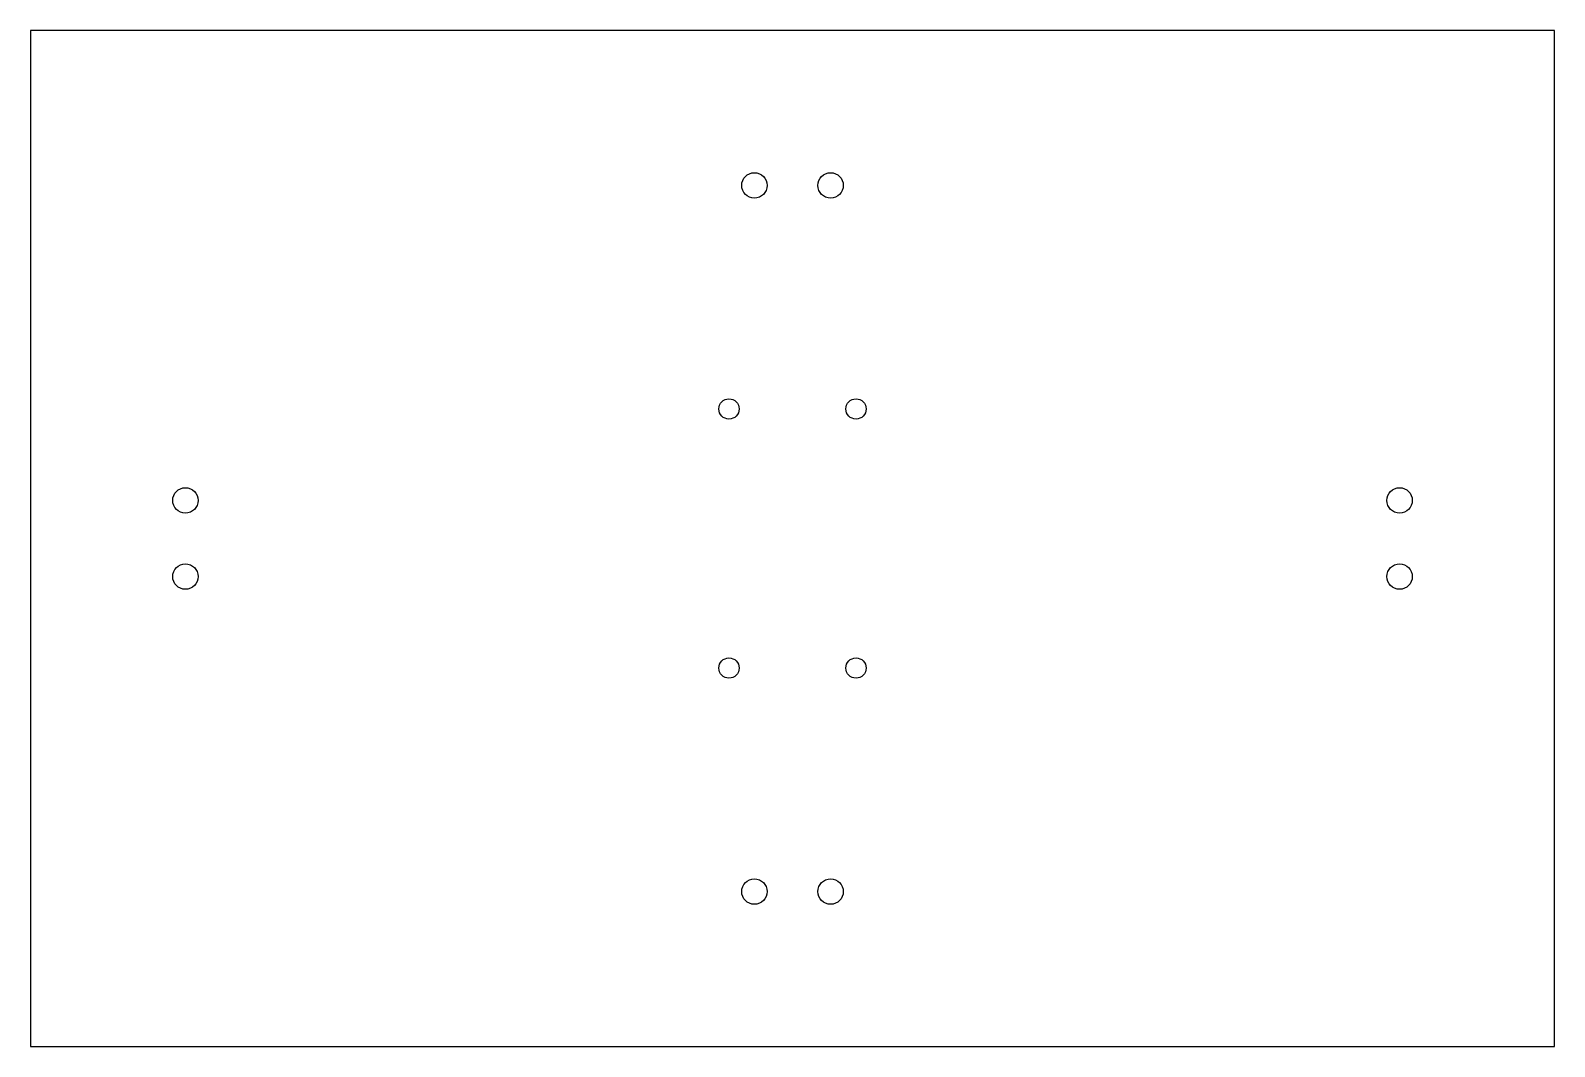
# Model space of a CAD drawing. Extents: x -150 to 150, y -100 to 100.
import ezdxf

# ---------------------------------------------------------------- set-up
doc = ezdxf.new("R2010")
doc.units = 0
doc.layers.get('0').update_dxf_attribs({"linetype": 'CONTINUOUS'})

msp = doc.modelspace()

# ---------------------------------------------------------------- linework, layer by layer
at = {"color": 7, "linetype": 'CONTINUOUS'}
for p, q in [((150, 100), (-150, 100)), ((-150, 100), (-150, -100)), ((150, -100), (150, 100)), ((-150, -100), (150, -100))]:
    msp.add_line(p, q, dxfattribs=at)
for centre, radius in [((-7.5, 69.5), 2.5), ((7.5, 69.5), 2.5), ((-12.5, 25.5), 2), ((12.5, 25.5), 2), ((-119.5, 7.5), 2.5), ((119.5, 7.5), 2.5), ((-119.5, -7.5), 2.5), ((119.5, -7.5), 2.5), ((-12.5, -25.5), 2), ((12.5, -25.5), 2), ((-7.5, -69.5), 2.5), ((7.5, -69.5), 2.5)]:
    msp.add_circle(centre, radius, dxfattribs=at)

doc.saveas('drawing.dxf')
